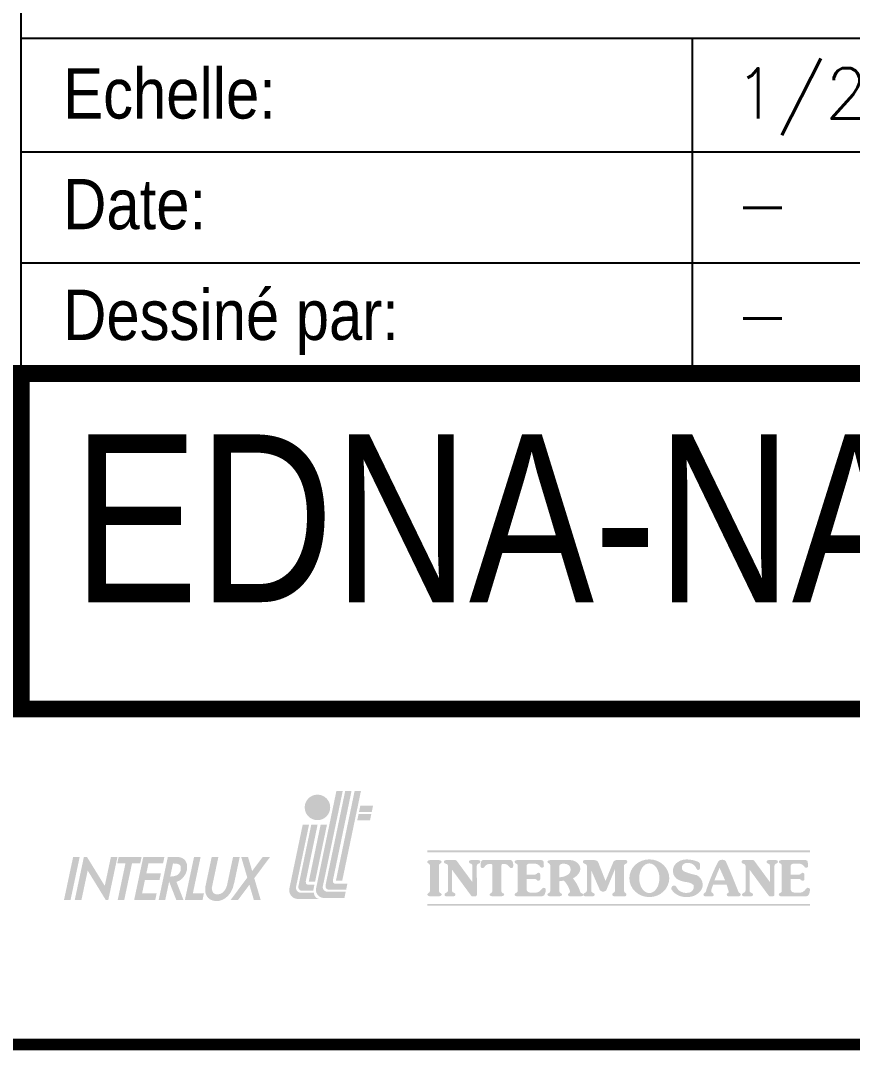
# Model space of a CAD drawing. Header units: millimetres. Extents: x 0 to 2491, y -759 to 72.
# Drawn here: x 2392.3 to 2441.9, y -758.6 to -697.2 of the extents above; entities that cross this region are included whole.
import ezdxf
from ezdxf.enums import TextEntityAlignment as Align

# ---------------------------------------------------------------- set-up
doc = ezdxf.new("R2010")
doc.units = ezdxf.units.MM
doc.layers.add('CARTOUCHE', color=7, linetype='CONTINUOUS')
doc.styles.add('CARTOUCHE', font='ARIAL.TTF', dxfattribs={"width": 0.85})
doc.styles.add('ROMANS', font='romans')

# ---------------------------------------------------------------- blocks, each defined once
blk = doc.blocks.new('ORES A0')
at = {"layer": 'CARTOUCHE', "true_color": 0xebb111}
blk.add_hatch(color=40, dxfattribs=at).paths.add_polyline_path([(-81.86185018655351, 14.1357350842427, 1), (-80.34145184819818, 14.1357350842427, 1)])
at = {"layer": 'CARTOUCHE', "true_color": 0x6e77ba}
h = blk.add_hatch(color=163, dxfattribs=at)
h.paths.add_polyline_path([(-79.59567968013062, 15.11207226643955), (-79.972819462997, 15.11207226643955), (-81.18886411803987, 9.27978958769529), (-81.19073945541413, 9.165460831510813), (-81.15689449098454, 9.038609308380387), (-81.08497371486328, 8.920214895804406), (-80.98766966883841, 8.827190733799966), (-80.8926213794457, 8.772373976181257), (-80.74011001362351, 8.732854937219372), (-80.73268287571136, 8.73144357192848), (-79.49563172132093, 8.73144357192848), (-79.41759094339068, 9.105735647035203), (-80.50847955217841, 9.105735647035203), (-80.5602688526269, 9.109827038795515), (-80.58790697232553, 9.124032314230249), (-80.64555957765424, 9.14804147027769), (-80.71858669471658, 9.199901441936731), (-80.75395287793981, 9.251402761404847), (-80.7714353319011, 9.294017776890314), (-80.7868093902166, 9.349719408113401), (-80.78343602308223, 9.415463415080922)])
h.paths.add_polyline_path([(-79.0708850789656, 15.11207226643955), (-79.44802486183244, 15.11207226643955), (-80.62143681983798, 9.484260648397594), (-80.62023751923743, 9.384186775560352), (-80.59525461779731, 9.337128472947029), (-80.5683501290996, 9.29775321918919), (-80.5251103350397, 9.26510073453187), (-80.4943622184087, 9.24109130821148), (-80.43274766057493, 9.225287098065792), (-79.39266418468651, 9.225287098065792), (-79.3171507056295, 9.587457972375319), (-80.05168961682375, 9.587457972375319), (-80.07895205227351, 9.592999919002636), (-80.11738742477155, 9.61508851554106), (-80.14621395414497, 9.637177112079371), (-80.16254880608949, 9.6640673776634), (-80.18272728596685, 9.730333167278445), (-80.16555567372097, 9.861912807042586)])
h.paths.add_polyline_path([(-78.50978653536322, 15.11207226643955), (-78.8869263182296, 15.11207226643955), (-80.00130186798697, 9.767405695590583), (-79.62416208512059, 9.767405695590583)])
h.paths.add_polyline_path([(-77.78537420406292, 14.2449164046019), (-78.54637403181596, 14.2449164046019), (-78.62540915037744, 13.86585536347513), (-77.8644093226244, 13.86585536347513)])
h.paths.add_polyline_path([(-77.88844785253696, 13.75056395451918), (-78.64944768029, 13.75056395451918), (-78.7293897930399, 13.36715287042887), (-77.96838996528686, 13.36715287042887)])
at = {"layer": 'CARTOUCHE', "true_color": 0x0e1b8d}
h = blk.add_hatch(color=166, dxfattribs=at)
h.paths.add_polyline_path([(-80.53388887939673, 13.11205301688744), (-80.9110286622631, 13.11205301688744), (-81.62077474745092, 9.708033450845619), (-81.24363496458454, 9.708033450845619)])
h.paths.add_polyline_path([(-81.09250908490503, 13.11205301688744), (-81.46964886777141, 13.11205301688744), (-82.24025182768264, 9.416157248058767), (-82.23052945472, 9.318174735507228), (-82.19899284345956, 9.259499291129146), (-82.14222667113927, 9.203733334946492), (-82.0971051906422, 9.178517410223435), (-82.04545578101397, 9.165914853320828), (-81.35666796713804, 9.165914853320828), (-81.28115448808103, 9.528085727630355), (-81.65602194820349, 9.528085727630355), (-81.70978248185884, 9.53699689672328), (-81.77204272515564, 9.588852544015367), (-81.79279568616994, 9.669747397034484), (-81.79773369296709, 9.729718947849392)], flags=17)
h.paths.add_polyline_path([(-81.60237902173822, 13.11205301688744), (-81.9795188046046, 13.11205301688744), (-82.77424195462572, 9.300474187900477), (-82.77722238974229, 9.118773847187981), (-82.74337742531361, 8.991922324057668), (-82.6714566491919, 8.873527911481688), (-82.57415260316748, 8.780503749477134), (-82.50223182704622, 8.733991398201965), (-82.40492778102134, 8.695936157481242), (-82.26848511094568, 8.672071327183517), (-80.99408067404329, 8.672071327183517), (-81.07913821981765, 8.698995647157972), (-81.1364371587797, 8.726670515085857), (-81.18658115509788, 8.763900612521866), (-81.24675431341484, 8.836929171632619), (-81.2797060435596, 8.898502482469553), (-81.30836027393389, 8.97296294761452), (-81.31232996425706, 9.04636340229024), (-82.08931707043803, 9.04636340229024), (-82.17224342386135, 9.05957650576363), (-82.25685583493441, 9.093403596616554), (-82.34146824600748, 9.190656178761742), (-82.38377445154356, 9.31750743161922), (-82.38104717481929, 9.377475702746892)])
h.paths.add_polyline_path([(-85.2831577597658, 9.951051069411733), (-86.27816845595089, 8.615366442808522), (-85.8349075633796, 8.615366442808522), (-85.15761901509632, 9.524546520153649), (-84.89000797604149, 8.615366442808522), (-84.48336532552412, 8.615366442808522), (-84.86614422335106, 9.915817086257903), (-83.92099478807586, 11.1845688447869), (-84.36425568064715, 11.1845688447869), (-84.991682968021, 10.34232163551599), (-85.23959276766345, 11.1845688447869), (-85.64623541818082, 11.1845688447869)])
h.paths.add_polyline_path([(-85.73237175742588, 11.1845688447869), (-86.13118366912795, 11.1845688447869), (-86.43362594983137, 9.76184319740571), (-86.47221251094606, 9.569451811861768), (-86.50260061335257, 9.45263525270741), (-86.53298916917765, 9.37086390454499), (-86.58207806083647, 9.275074309822116), (-86.6218165578689, 9.204984698657086), (-86.71765696923876, 9.085831900212384), (-86.79012184746261, 9.032096234352252), (-86.87193666689336, 8.990042575762459), (-86.98832192022337, 8.958556318839669), (-87.07313292856361, 8.953418970802886), (-87.12324835952177, 8.95470330781211), (-87.18621412187804, 8.966262340894787), (-87.24018496964845, 8.991949081078587), (-87.28002049822271, 9.022773169299285), (-87.30957567099449, 9.047175302200912), (-87.34427124837657, 9.112676219396803), (-87.36997145775467, 9.167902710791964), (-87.39954266414543, 9.32724355095013), (-87.00471341585717, 11.1845688447869), (-87.40352532755924, 11.1845688447869), (-87.78581362943532, 9.386237703691108), (-87.78882034917524, 9.33064242621299), (-87.78664212709327, 9.130340447913), (-87.76050164843082, 8.99317720131637), (-87.68860445006703, 8.844411677966718), (-87.61671858716409, 8.746438007618508), (-87.50562291310416, 8.65717280165859), (-87.33571116205394, 8.58097096796348), (-87.20065368483301, 8.557021812508651), (-87.0699521983579, 8.552667445177917), (-86.94796450704916, 8.563553498641), (-86.73360505527262, 8.64177481174113), (-86.5898337828844, 8.726685650370428), (-86.49398657023858, 8.80941889992505), (-86.3545717420152, 8.95311383265414), (-86.26743787111718, 9.077213977258907), (-86.20399601942154, 9.20154331331662), (-86.14475508937312, 9.332587040013664), (-86.10949183213097, 9.476770085671774), (-86.0548757497545, 9.667470441080354)])
h.paths.add_polyline_path([(-89.00112018706977, 8.615366442808522), (-87.94968504252165, 8.615366442808522), (-87.86675882916916, 9.005461538976647), (-88.52809887754938, 9.005461538976647), (-88.06486537593946, 11.1845688447869), (-88.45496047210736, 11.1845688447869)])
h.paths.add_polyline_path([(-89.05222724410896, 10.02717525152605), (-88.98380912527045, 10.13734579909453), (-88.93439649286074, 10.23611947734412), (-88.90398844004403, 10.3348931555937), (-88.88118240043104, 10.40327491205312), (-88.87358038722687, 10.47545562495225), (-88.87358038722687, 10.71479177256026), (-88.91919246645239, 10.85915319835851), (-88.9824620191489, 10.97003564484999), (-89.04842623750665, 11.03770550238653), (-89.13584938935583, 11.10608725884595), (-89.23087455440918, 11.14407709351531), (-89.33730273926949, 11.17067005886577), (-89.51214858954927, 11.17826797174496), (-89.62726363071488, 11.1845688447869), (-90.01735872688323, 11.1845688447869), (-90.56351844184519, 8.615366442808522), (-90.17342334567684, 8.615366442808522), (-89.94060914390866, 9.71055305216828), (-89.51232570444017, 8.615366442808522), (-89.08248289040466, 8.615366442808522), (-89.50438181022491, 9.694226853717623), (-89.47413852352793, 9.711859434579196), (-89.34490475247367, 9.76124640884052), (-89.2346755610115, 9.829628165299937), (-89.1548544223665, 9.905607834638772)])
h.paths.add_polyline_path([(-89.3534104285859, 10.1867879090355), (-89.42463248692411, 10.11920778211504), (-89.50577171291161, 10.07956090405276), (-89.57969841211661, 10.05703419507915), (-89.64551118872214, 10.03811157575581), (-89.79516828560054, 10.01738704674392), (-89.87606460303232, 10.0141785025836), (-89.71018984406692, 10.79447374861877), (-89.53102893249479, 10.78014944509812), (-89.4534957431897, 10.77113881556329), (-89.38227368485104, 10.74951319657055), (-89.32547622666016, 10.72067912800469), (-89.2867094052981, 10.68553742957317), (-89.25515556413757, 10.63778074168397), (-89.24523839648873, 10.57110170474414), (-89.24523839648873, 10.41882101154147), (-89.25784614903296, 10.35708986130783), (-89.28308976606331, 10.30212472384528), (-89.30923432549162, 10.25707130589831)], flags=16)
h.paths.add_polyline_path([(-90.5128770073311, 9.816068787902736), (-90.42995079397906, 10.20616388407109), (-91.29759304883964, 10.20616388407109), (-91.17253044276231, 10.79447374861877), (-90.30488818790172, 10.79447374861877), (-90.22196197454969, 11.1845688447869), (-91.47969932557817, 11.1845688447869), (-92.02585904054058, 8.615366442808522), (-90.7681216895121, 8.615366442808522), (-90.6851954761596, 9.005461538976647), (-91.55283773102019, 9.005461538976647), (-91.38051926219168, 9.816068787902736)])
h.paths.add_polyline_path([(-93.00646886786672, 8.615366442808522), (-92.61637377169836, 8.615366442808522), (-92.15314027008844, 10.79447374861877), (-91.6634639161498, 10.79447374861877), (-91.58053770279776, 11.1845688447869), (-92.94998550684295, 11.1845688447869), (-93.03291172019499, 10.79447374861877), (-92.5432353662568, 10.79447374861877)])
h.paths.add_polyline_path([(-93.01999279186066, 11.1845688447869), (-93.41008788802856, 11.1845688447869), (-93.77681923038699, 9.459419552637655), (-94.83648010054276, 11.1845688447869), (-95.01954281311146, 11.1845688447869), (-95.56570252807342, 8.615366442808522), (-95.16689061637135, 8.615366442808522), (-94.79390538463213, 10.36993479897853), (-93.71617406044561, 8.615366442808522), (-93.56615250682262, 8.615366442808522)])
h.paths.add_polyline_path([(-95.27055933034899, 11.1845688447869), (-95.66065442651734, 11.1845688447869), (-96.2068141414793, 8.615366442808522), (-95.8167190453114, 8.615366442808522)])
h = blk.add_hatch(color=166, dxfattribs=at)
edge = h.paths.add_edge_path()
edge.add_ellipse((-61.32367308673838, 9.913813978957592), major_axis=(1.188907773671066, 0), ratio=0.9456851094765764, start_angle=0, end_angle=360, ccw=False)
edge = h.paths.add_edge_path(flags=16)
edge.add_ellipse((-61.32367308673838, 9.913813978957592), major_axis=(0, 0.8849205124518635), ratio=0.6810770798558432, start_angle=0, end_angle=360, ccw=False)
h.paths.add_polyline_path([(-62.83204288372826, 10.6888112307314, -0.2377706677710503), (-62.72578122653931, 10.77285509867636, 0.3456020032450831), (-62.63186101521705, 10.89376463373367, 0.2959650815838726), (-62.70252955058095, 10.99291428537822), (-63.28965140748323, 10.99291428537822, 0.3033577836716623), (-63.47201271356926, 10.87105899373876), (-63.93179740654887, 9.752899775765172), (-64.36984275256918, 10.86796616529944, 0.2700305418192543), (-64.59464785646469, 10.99291428537822), (-65.17999548641228, 10.99291428537822, 0.7364323013666133), (-65.25202929046964, 10.8164776790602, 0.09600103760063153), (-65.15957496040528, 10.77314128090518, -0.2873321652807887), (-65.04547364234213, 10.65852366151921), (-65.04547364234213, 9.177966578709515, -0.3145309750903449), (-65.12549135674226, 9.0570447965207, 0.01364706255986353), (-65.21794568680662, 9.01370839836568, 0.7364323013666675), (-65.14591188274926, 8.837271792047773), (-64.68601920438641, 8.837271792047773, 0.736432301366659), (-64.61398540032951, 9.01370839836568, 0.01364706255986324), (-64.70643973039387, 9.0570447965207, -0.3145309750903458), (-64.786457444794, 9.177966578709515), (-64.786457444794, 10.38963556308909), (-64.26223271686376, 9.19218386662476, 0.4499647419825948), (-63.88312620883607, 9.20913128775976), (-63.37241666784303, 10.4527898686257), (-63.37241666784303, 9.168907484878787, -0.3356250392857236), (-63.47111391133603, 9.038435135584677, 0.825891568159604), (-63.42091045825055, 8.837271792047773), (-62.77748124310028, 8.837271792047773, 0.7457416347911936), (-62.73470123170364, 9.032097910240395, -0.3026401353947903), (-62.83204288372826, 9.151458118938763)])
h.paths.add_polyline_path([(-65.45433546813138, 10.60484315849351, 0.2868861317229169), (-66.00314871116007, 10.99291428537822), (-67.23089939152305, 10.99291428537822, 0.1459133065805166), (-67.36567163847349, 10.95046580777273, 0.5383739604595044), (-67.3611429648513, 10.82975379133507, -0.2675040287053744), (-67.23089939152305, 10.69518331806091), (-67.23089939152305, 9.131706546007194, -0.2583502995496449), (-67.3611429648513, 9.000432286090813, 0.5383739604597159), (-67.36567163847349, 8.879720269653149, 0.1459133065804643), (-67.23089939152305, 8.837271792047773), (-66.6908843398146, 8.837271792047773, 0.1459133065805198), (-66.55611209286462, 8.879720269653149, 0.5383739604594922), (-66.56064076648681, 9.000432286090813, -0.3041976731017234), (-66.68347832655445, 9.135002759364966), (-66.68347832655445, 9.735657992377583), (-66.4095679254392, 9.77050090287105, -0.1078797990183849), (-66.05576832259158, 9.155919628614697, -0.3924485137059547), (-66.1048927293291, 9.026664708978274, 0.8875954573730068), (-66.06626312493427, 8.837271792047773), (-65.41201392266521, 8.837271792047773), (-65.33111629766654, 8.846258872582553, 0.735589235347216), (-65.30230346093003, 8.994691520519154, -0.2168619796658064), (-65.44304315596628, 9.107677588064348, 0.1005635510367927), (-65.87767411493587, 9.905953683785924, 0.191722185622772), (-65.4556921747012, 10.34470117213107, 0.1062132605613823)])
h.paths.add_polyline_path([(-66.02404528388797, 10.34267958391945, -0.2401139508657364), (-66.25308236298497, 10.08122994456039, -0.1097043553506891), (-66.68347832655445, 9.970147692776777), (-66.68347832655445, 10.65737580092161, -0.2988853766040589), (-66.57423514536003, 10.76033006626437, -0.1292511278032982), (-66.35332954417117, 10.77387668737504, -0.2423589540917298), (-66.05246433056891, 10.60048003358065, -0.1529649731538643)], flags=16)
h.paths.add_polyline_path([(-51.74978207769846, 11.57544858881727), (-74.55608478520207, 11.57544858881727), (-74.55608478520207, 11.46044973439177), (-51.74978207769846, 11.46044973439177)])
h.paths.add_polyline_path([(-67.62624368593788, 10.86337004377913, 0.4276110919100773), (-67.74269836959547, 10.99291428537822), (-69.20459654959859, 10.99291428537822, 0.1258647375723853), (-69.30662259924202, 10.96445332866222, 0.598226938303991), (-69.29864254631002, 10.80894880647327, -0.2164879886198334), (-69.17801333134184, 10.71611863285534), (-69.17801333134184, 9.114067444570537, -0.2164879886198334), (-69.29864254631002, 9.02123727095261, 0.5982269383039899), (-69.30662259924202, 8.865732748763662, 0.1258647375723853), (-69.20459654959859, 8.837271792047773), (-67.71983249112054, 8.837271792047773, 0.2108328072760362), (-67.5773713982926, 8.913145600568896, 0.1224374739465055), (-67.49212376316063, 9.245714062367142, 0.6185939053248296), (-67.69603867219121, 9.308537330897025), (-67.83716245065489, 9.160559874444402, -0.2058501690181691), (-68.074955241299, 9.05832852091919), (-68.41993455224156, 9.05832852091919, -0.3917483879605018), (-68.64240161383668, 9.249010726751408), (-68.64240161383668, 9.876574209704017), (-68.14810264683092, 9.876574209704017, -0.1680222756139643), (-67.98060784863856, 9.768798057875301, 0.2462547976654928), (-67.8753041784571, 9.773772687968062, 0.2636762555283007), (-67.82546619563936, 9.85993964316242), (-67.82546619563936, 10.1391864904258, 0.26367625552839), (-67.8753041784571, 10.22535344562016, 0.2462547976654202), (-67.98060784863856, 10.23032807571292, -0.1680222756139617), (-68.14810264683092, 10.12255192388409), (-68.64240161383668, 10.12255192388409), (-68.64240161383668, 10.6745636913605, -0.2672327908560556), (-68.46825343104683, 10.78197306121092), (-68.15881075212019, 10.78197306121092, -0.1925049278551695), (-67.88194103148089, 10.67127315665346), (-67.83471033223486, 10.61266734711137, 0.4795042100471166), (-67.63275826697554, 10.57359678445903, 0.3292720461884993), (-67.6099572598946, 10.62406293362426, 0.04299152942742668)])
h.paths.add_polyline_path([(-51.74978207769846, 8.387101164635737), (-74.55608478520207, 8.387101164635737), (-74.55608478520207, 8.27210231021013), (-51.74978207769846, 8.27210231021013)])
h.paths.add_polyline_path([(-69.49852063046228, 10.95032221876602, 0.2598116281925226), (-69.57235479206474, 10.99291428537822), (-71.24139023982752, 10.99291428537822, 0.2598116281925275), (-71.31522440142953, 10.95032221876602, 0.1356176729315644), (-71.37946547503361, 10.71783208465376), (-71.37946547503361, 10.6260711132752, 0.6707619708766105), (-71.18549462352303, 10.55068996990667), (-71.05353223112934, 10.68959018116004, -0.1628434367925374), (-70.95313498245923, 10.74423890854757, -0.1465996127100219), (-70.72281415253792, 10.75790036344699, -0.2719644829161076), (-70.6768800417999, 10.67172508737315), (-70.6768800417999, 9.131706546007194, -0.2583502995496347), (-70.80712361512815, 9.000432286090813, 0.5383739604596431), (-70.81165228875034, 8.879720269653149, 0.1459133065804888), (-70.6768800417999, 8.837271792047773), (-70.13686499009191, 8.837271792047773, 0.1459133065804674), (-70.00209274314193, 8.879720269653149, 0.5383739604597332), (-70.00662141676366, 9.000432286090813, -0.2583502995496276), (-70.13686499009191, 9.131706546007194), (-70.13686499009191, 10.67172508737315, -0.2719644829161037), (-70.09093087935435, 10.75790036344699, -0.1465996127100189), (-69.86061004943303, 10.74423890854757, -0.1628434367925716), (-69.76021280076247, 10.68959018116004), (-69.62825040836879, 10.55068996990667, 0.6707619708766085), (-69.43427955685866, 10.6260711132752), (-69.43427955685866, 10.71783208465376, 0.1356176729315652)])
h.paths.add_polyline_path([(-73.85533898316908, 10.69684322217461, -0.2502903947003511), (-73.79094906709042, 10.78586184262065, 0.1190806372176368), (-73.71327512552534, 10.85011588767213, 0.3379055429594183), (-73.71394458590021, 10.92374035898206, 0.2315036024273843), (-73.85533898316908, 10.99291428537822), (-74.40161071099146, 10.99291428537822, 0.2315036024273843), (-74.54300510826033, 10.92374035898206, 0.3379055429594183), (-74.5436745686352, 10.85011588767213, 0.1190806372176368), (-74.46600062707012, 10.78586184262065, -0.2502903947003511), (-74.40161071099146, 10.69684322217461), (-74.40161071099146, 9.133342855251271, -0.2502903947003511), (-74.46600062707012, 9.04432423480523, 0.1190806372176368), (-74.5436745686352, 8.980070189753746, 0.3379055429594183), (-74.54300510826033, 8.90644571844382, 0.2315036024273843), (-74.40161071099146, 8.837271792047773), (-73.85533898316908, 8.837271792047773, 0.2315036024273843), (-73.71394458590021, 8.90644571844382, 0.3379055429594183), (-73.71327512552534, 8.980070189753746, 0.1190806372176368), (-73.79094906709042, 9.04432423480523, -0.2502903947003511), (-73.85533898316908, 9.133342855251271)])
h.paths.add_polyline_path([(-72.80997206083975, 10.9611408361144, 0.2384320652332128), (-72.87281414002564, 10.99291428537822), (-73.45816176997278, 10.99291428537822, 0.7364323013666023), (-73.53019557403013, 10.8164776790602, 0.09600103760068288), (-73.43774124396577, 10.77314128090518, -0.2873321652806878), (-73.32363992590263, 10.65852366151921), (-73.32363992590263, 9.177966578709288, -0.3145309750901288), (-73.40365764030321, 9.0570447965207, 0.01364706255986515), (-73.49611197036756, 9.01370839836568, 0.7364323013666558), (-73.42407816631021, 8.837271792047773), (-72.98418316287461, 8.837271792047773, 0.7364323013666606), (-72.91214935881726, 9.01370839836568, 0.01364706255987031), (-73.00460368888162, 9.0570447965207, -0.3145309750900351), (-73.08462140328174, 9.177966578709288), (-73.08462140328174, 10.42570214711679), (-71.93875887059448, 8.869045241311483, 0.2384320652332134), (-71.8759167914086, 8.837271792047773), (-71.68074048175913, 8.837271792047773, 0.4142135623730951), (-71.60270867990266, 8.915303593904582), (-71.60311666726875, 10.65216001620581, -0.3146600490882085), (-71.5231004476882, 10.77314128090518, 0.01364706255986913), (-71.43064611762384, 10.8164776790602, 0.7364323013666523), (-71.50267992168074, 10.99291428537822), (-71.96129137016896, 10.99291428537822, 0.7364323013666523), (-72.03332517422632, 10.8164776790602, 0.01364706255986395), (-71.94087084416196, 10.77314128090518, -0.3727269414906701), (-71.87040947815967, 10.65852366151921), (-71.87040947815967, 9.684742890424673)])
h.paths.add_polyline_path([(-58.50259580264083, 10.09585797159241, -0.05291897660057621), (-59.26359805872335, 10.32460412999239, -0.2973360980146972), (-59.38256163096457, 10.52928879141552, -0.3713518815314527), (-59.16998732321554, 10.8138979009799, -0.1718405901523679), (-58.76434097968104, 10.76711282960844, -0.1623670596040623), (-58.51081202824707, 10.48250372004395, 0.8365650697987289), (-58.30310704923158, 10.49893834891157), (-58.30310704923158, 10.73025762872828, 0.295241301353512), (-58.40272531329038, 10.88425843413518, 0.1080032183748631), (-59.11904105337044, 11.03490200154965, 0.1864059786079851), (-59.7255603096155, 10.7951285538162, 0.2150327814976556), (-59.91901493134355, 10.34026659171116, 0.2865704859042508), (-59.57187529750126, 9.81003587466455, 0.08545950963536444), (-59.10547536827471, 9.68474386022865, -0.1559354658642959), (-58.69202814781465, 9.509299894240144, -0.462340893041925), (-58.97090998908197, 9.051196159354845, -0.2354268240192883), (-59.57937950438372, 9.205196999198165, -0.01683505731499723), (-59.75879999227391, 9.45666669755633, 0.7613890571835908), (-59.98913706707526, 9.220305895964998, 0.2633752323842903), (-59.07838302662867, 8.79534157228602, 0.2378162005428598), (-58.28612108297875, 9.14261234040714, 0.2143572524911241), (-58.14570503281675, 9.581222289814946, 0.2799015448694463)])
h.paths.add_polyline_path([(-56.76659754520369, 10.92563716836833, 0.2336188256935944), (-56.99374956620068, 11.01233301276432, 0.2285242980143754), (-57.2116055681231, 10.91711577488934, 0.042898960213759), (-57.95897399124306, 9.110914985410204, -0.202982834424428), (-58.03900760657189, 9.026751253150678, 0.7538118022360588), (-58.01370453520121, 8.837271792047773), (-57.57028292256109, 8.837271792047773, 0.5117308617742122), (-57.4915403664163, 8.94895857509789, 0.205123602013983), (-57.58291138560116, 9.049729220317658, -0.3063239102454535), (-57.63631152209064, 9.137484565339037), (-57.63227792460793, 9.221730430764751), (-57.51803403351323, 9.535764956017033), (-56.71634206165618, 9.535764956017033), (-56.6006591362202, 9.156012257955013, -0.4895701434155492), (-56.63702640371866, 9.031985873466851, 0.8134375343788462), (-56.62898044939311, 8.837271792047773), (-55.97318562805958, 8.837271792047773, 0.657968070745396), (-55.91692023547512, 9.02019712979893, -0.1810453899336105), (-56.02433595598995, 9.129270594407217, 0.01297632397639048)])
h.paths.add_polyline_path([(-57.13828250810093, 10.53453793682718), (-56.80332273089971, 9.78101362609209), (-57.44800365887431, 9.78101362609209)], flags=16)
h.paths.add_polyline_path([(-53.86844716246469, 10.65216001620558, -0.3146600490884416), (-53.78843094288368, 10.77314128090518, 0.01364706255986691), (-53.69597661281978, 10.8164776790602, 0.736432301366659), (-53.76801041687668, 10.99291428537822), (-54.2266218653649, 10.99291428537822, 0.7364323013666549), (-54.29865566942181, 10.8164776790602, 0.01364706255986502), (-54.2062013393579, 10.77314128090518, -0.3727269414906493), (-54.13573997335561, 10.65852366151921), (-54.13573997335561, 9.684742890424673), (-55.07530255603569, 10.9611408361144, 0.2384320652332128), (-55.13814463522112, 10.99291428537822), (-55.72349226516872, 10.99291428537822, 0.7364323013666944), (-55.79552606922607, 10.8164776790602, 0.09600103760063707), (-55.70307173916171, 10.77314128090518, -0.2873321652807362), (-55.58897042109857, 10.65852366151921), (-55.58897042109857, 9.177966578709515, -0.314530975090317), (-55.66898813549915, 9.0570447965207, 0.01364706255986464), (-55.76144246556305, 9.01370839836568, 0.7364323013666634), (-55.68940866150615, 8.837271792047773), (-55.24951365807055, 8.837271792047773, 0.7364323013666606), (-55.1774798540132, 9.01370839836568, 0.01364706255986561), (-55.26993418407756, 9.0570447965207, -0.314530975090308), (-55.34995189847768, 9.177966578709515), (-55.34995189847768, 10.42570214711679), (-54.20408936578997, 8.869045241311483, 0.2384320652332134), (-54.14124728660408, 8.837271792047773), (-53.94607097695507, 8.837271792047773, 0.4142135623730951), (-53.86803917509815, 8.915303593904582)])
h.paths.add_polyline_path([(-52.89939942202, 9.876574209704017), (-52.40510045501424, 9.876574209704017, -0.1680222756139625), (-52.23760565682187, 9.768798057875301, 0.2462547976652522), (-52.13230198664041, 9.773772687967949, 0.2636762555285788), (-52.08246400382268, 9.85993964316242), (-52.08246400382268, 10.1391864904258, 0.2636762555305607), (-52.13230198664087, 10.22535344562061, 0.2462547976635033), (-52.23760565682187, 10.23032807571292, -0.1680222756139631), (-52.40510045501424, 10.12255192388409), (-52.89939942202, 10.12255192388409), (-52.89939942202, 10.6745636913605, -0.2672327908560556), (-52.72525123923015, 10.78197306121092), (-52.4158085603035, 10.78197306121092, -0.1925049278551695), (-52.13893883966421, 10.67127315665346), (-52.09170814041818, 10.61266734711137, 0.4795042100471079), (-51.88975607515886, 10.57359678445903, 0.329272046188588), (-51.86695506807791, 10.62406293362437, 0.04299152942742568), (-51.88324149412119, 10.86337004377913, 0.427611091910067), (-51.99969617777833, 10.99291428537822), (-53.46159435778191, 10.99291428537822, 0.1258647375723547), (-53.56362040742533, 10.96445332866222, 0.5982269383040895), (-53.55564035449333, 10.80894880647327, -0.2164879886198334), (-53.4350111395247, 10.71611863285534), (-53.4350111395247, 9.114067444570537, -0.2164879886198334), (-53.55564035449333, 9.02123727095261, 0.5982269383040901), (-53.56362040742533, 8.865732748763662, 0.1258647375723547), (-53.46159435778191, 8.837271792047773), (-51.97683029930386, 8.837271792047773, 0.2108328072760276), (-51.83436920647591, 8.913145600568896, 0.1224374739465118), (-51.74912157134395, 9.245714062367256, 0.618593905324814), (-51.95303648037452, 9.308537330897025), (-52.0941602588382, 9.160559874444402, -0.2058501690181695), (-52.33195304948231, 9.05832852091919), (-52.67693236042487, 9.05832852091919, -0.3917483879605018), (-52.89939942202, 9.249010726751408)])
at = {"layer": 'CARTOUCHE'}
for points, const_width in [([(0, 0), (-2491.105016441292, 0), (-2491.105016441292, 829.9999999999999), (0, 829.9999999999999)], 0.7), ([(-98.75, 40), (-5, 40), (-5, 20), (-98.75, 20)], 1)]:
    blk.add_lwpolyline(points, close=True, dxfattribs=dict(at, const_width=const_width))
blk.add_lwpolyline([(-98.75, 90), (-5, 90), (-5, 40), (-98.75, 40)], close=True, dxfattribs=at)
at = {"layer": 'CARTOUCHE', "flags": 128}
for points in [[(-98.75, 60), (-58.75, 60)], [(-58.75, 40), (-58.75, 60), (-5, 60)], [(-5, 53.19999999999993), (-98.75, 53.19999999999993)], [(-98.75, 46.60000000000002), (-5, 46.60000000000002)]]:
    blk.add_lwpolyline(points, dxfattribs=at)
at = {"layer": 'CARTOUCHE', "color": 7, "linetype": 'Continuous', "style": 'CARTOUCHE', "width": 0.85}
for s, p in [('Echelle:', (-96.25, 55.19999999999993)), ('Date:', (-96.25, 48.60000000000002)), ('Dessiné par:', (-96.25, 42))]:
    blk.add_text(s, height=3, dxfattribs=at).set_placement(p)
for tag, height, p in [('COM', 5, (-51.875, 82.49001234648642)), ('LOC', 4, (-51.875, 75.85918170832781)), ('RES', 4, (-51.875, 63.48252421174368))]:
    blk.add_attdef(tag, text='', height=height, dxfattribs=at).set_placement(p, align=Align.CENTER)
at = {"layer": 'CARTOUCHE', "color": 7, "linetype": 'Continuous', "style": 'ROMANS', "width": 0.5}
for tag, p in [('MD1', (-391.7375744413584, 75.50000000000011)), ('MD1-2', (-361.3594206996495, 75.50000000000011)), ('MD2', (-391.7375744413584, 69.50000000000011)), ('MD2-2', (-361.3594206996495, 69.50000000000011)), ('MD3', (-391.7375744413584, 63.50000000000011)), ('MD3-2', (-361.3594206996495, 63.50000000000011)), ('MD4', (-391.7375744413584, 57.50000000000011)), ('MD4-2', (-361.3594206996495, 57.50000000000011)), ('MD5', (-391.7375744413584, 51.50000000000011)), ('MD5-2', (-361.3594206996495, 51.50000000000011)), ('MD6', (-391.7375744413584, 45.50000000000011)), ('MD6-2', (-361.3594206996495, 45.50000000000011)), ('MD7', (-391.7375744413584, 39.50000000000011)), ('MD7-2', (-361.3594206996495, 39.50000000000011)), ('MD8', (-391.7375744413584, 33.50000000000011)), ('MD8-2', (-361.3594206996495, 33.50000000000011)), ('MD9', (-391.7375744413584, 27.50000000000011)), ('MD9-2', (-361.3594206996495, 27.50000000000011)), ('MD10', (-391.7375744413584, 21.50000000000011)), ('MD10-2', (-361.3594206996495, 21.50000000000011))]:
    blk.add_attdef(tag, p, '', height=3, dxfattribs=at)
for tag, p in [('MD1-3', (-232.6505097575136, 77.00000000000011)), ('MD2-3', (-232.6505097575136, 71.00000000000011)), ('MD3-3', (-232.6505097575136, 65.00000000000011)), ('MD4-3', (-232.6505097575136, 59.00000000000011)), ('MD5-3', (-232.6505097575136, 53.00000000000011)), ('MD6-3', (-232.6505097575136, 47.00000000000011)), ('MD7-3', (-232.6505097575136, 41.00000000000011)), ('MD8-3', (-232.6505097575136, 35.00000000000011)), ('MD9-3', (-232.6505097575136, 29.00000000000011)), ('MD10-3', (-232.6505097575136, 23.00000000000011))]:
    blk.add_attdef(tag, text='', height=3, dxfattribs=at).set_placement(p, align=Align.MIDDLE_CENTER)
at = {"layer": 'CARTOUCHE', "color": 7, "linetype": 'Continuous', "style": 'ROMANS'}
blk.add_attdef('OBJ1', text='', height=1.5, dxfattribs=at).set_placement((-51.875, 71.66325552200863), align=Align.CENTER)
for tag, p in [('ECH', (-56.25, 55.19999999999993)), ('DAT', (-56.25, 48.60000000000002)), ('DES', (-56.25, 42))]:
    blk.add_attdef(tag, p, '', height=3, dxfattribs=at)
at = {"layer": 'CARTOUCHE', "color": 7, "linetype": 'Continuous', "style": 'CARTOUCHE', "width": 0.8}
blk.add_attdef('NUM', text='', height=10, dxfattribs=at).set_placement((-51.875, 30), align=Align.MIDDLE)

msp = doc.modelspace()

# ---------------------------------------------------------------- block references
at = {"layer": 'CARTOUCHE'}
ref = msp.add_blockref('ORES A0', (2491.105016441292, -758.2370227738257), dxfattribs=at)
ref.add_attrib('DAT', '-', (2434.855016441292, -709.6370227738257), dxfattribs={"color": 7, "linetype": 'Continuous', "height": 3, "style": 'ROMANS'})
ref.add_attrib('ECH', '1/200', (2434.855016441292, -703.0370227738258), dxfattribs={"color": 7, "linetype": 'Continuous', "height": 3, "style": 'ROMANS'})
ref.add_attrib('DES', '-', (2434.855016441292, -716.2370227738257), dxfattribs={"color": 7, "linetype": 'Continuous', "height": 3, "style": 'ROMANS'})
ref.add_attrib('NUM', 'EDNA-NA9035_4', dxfattribs={"color": 7, "linetype": 'Continuous', "height": 10, "style": 'CARTOUCHE', "width": 0.8}).set_placement((2439.230016441292, -728.2370227738257), align=Align.MIDDLE)

doc.saveas('drawing.dxf')
